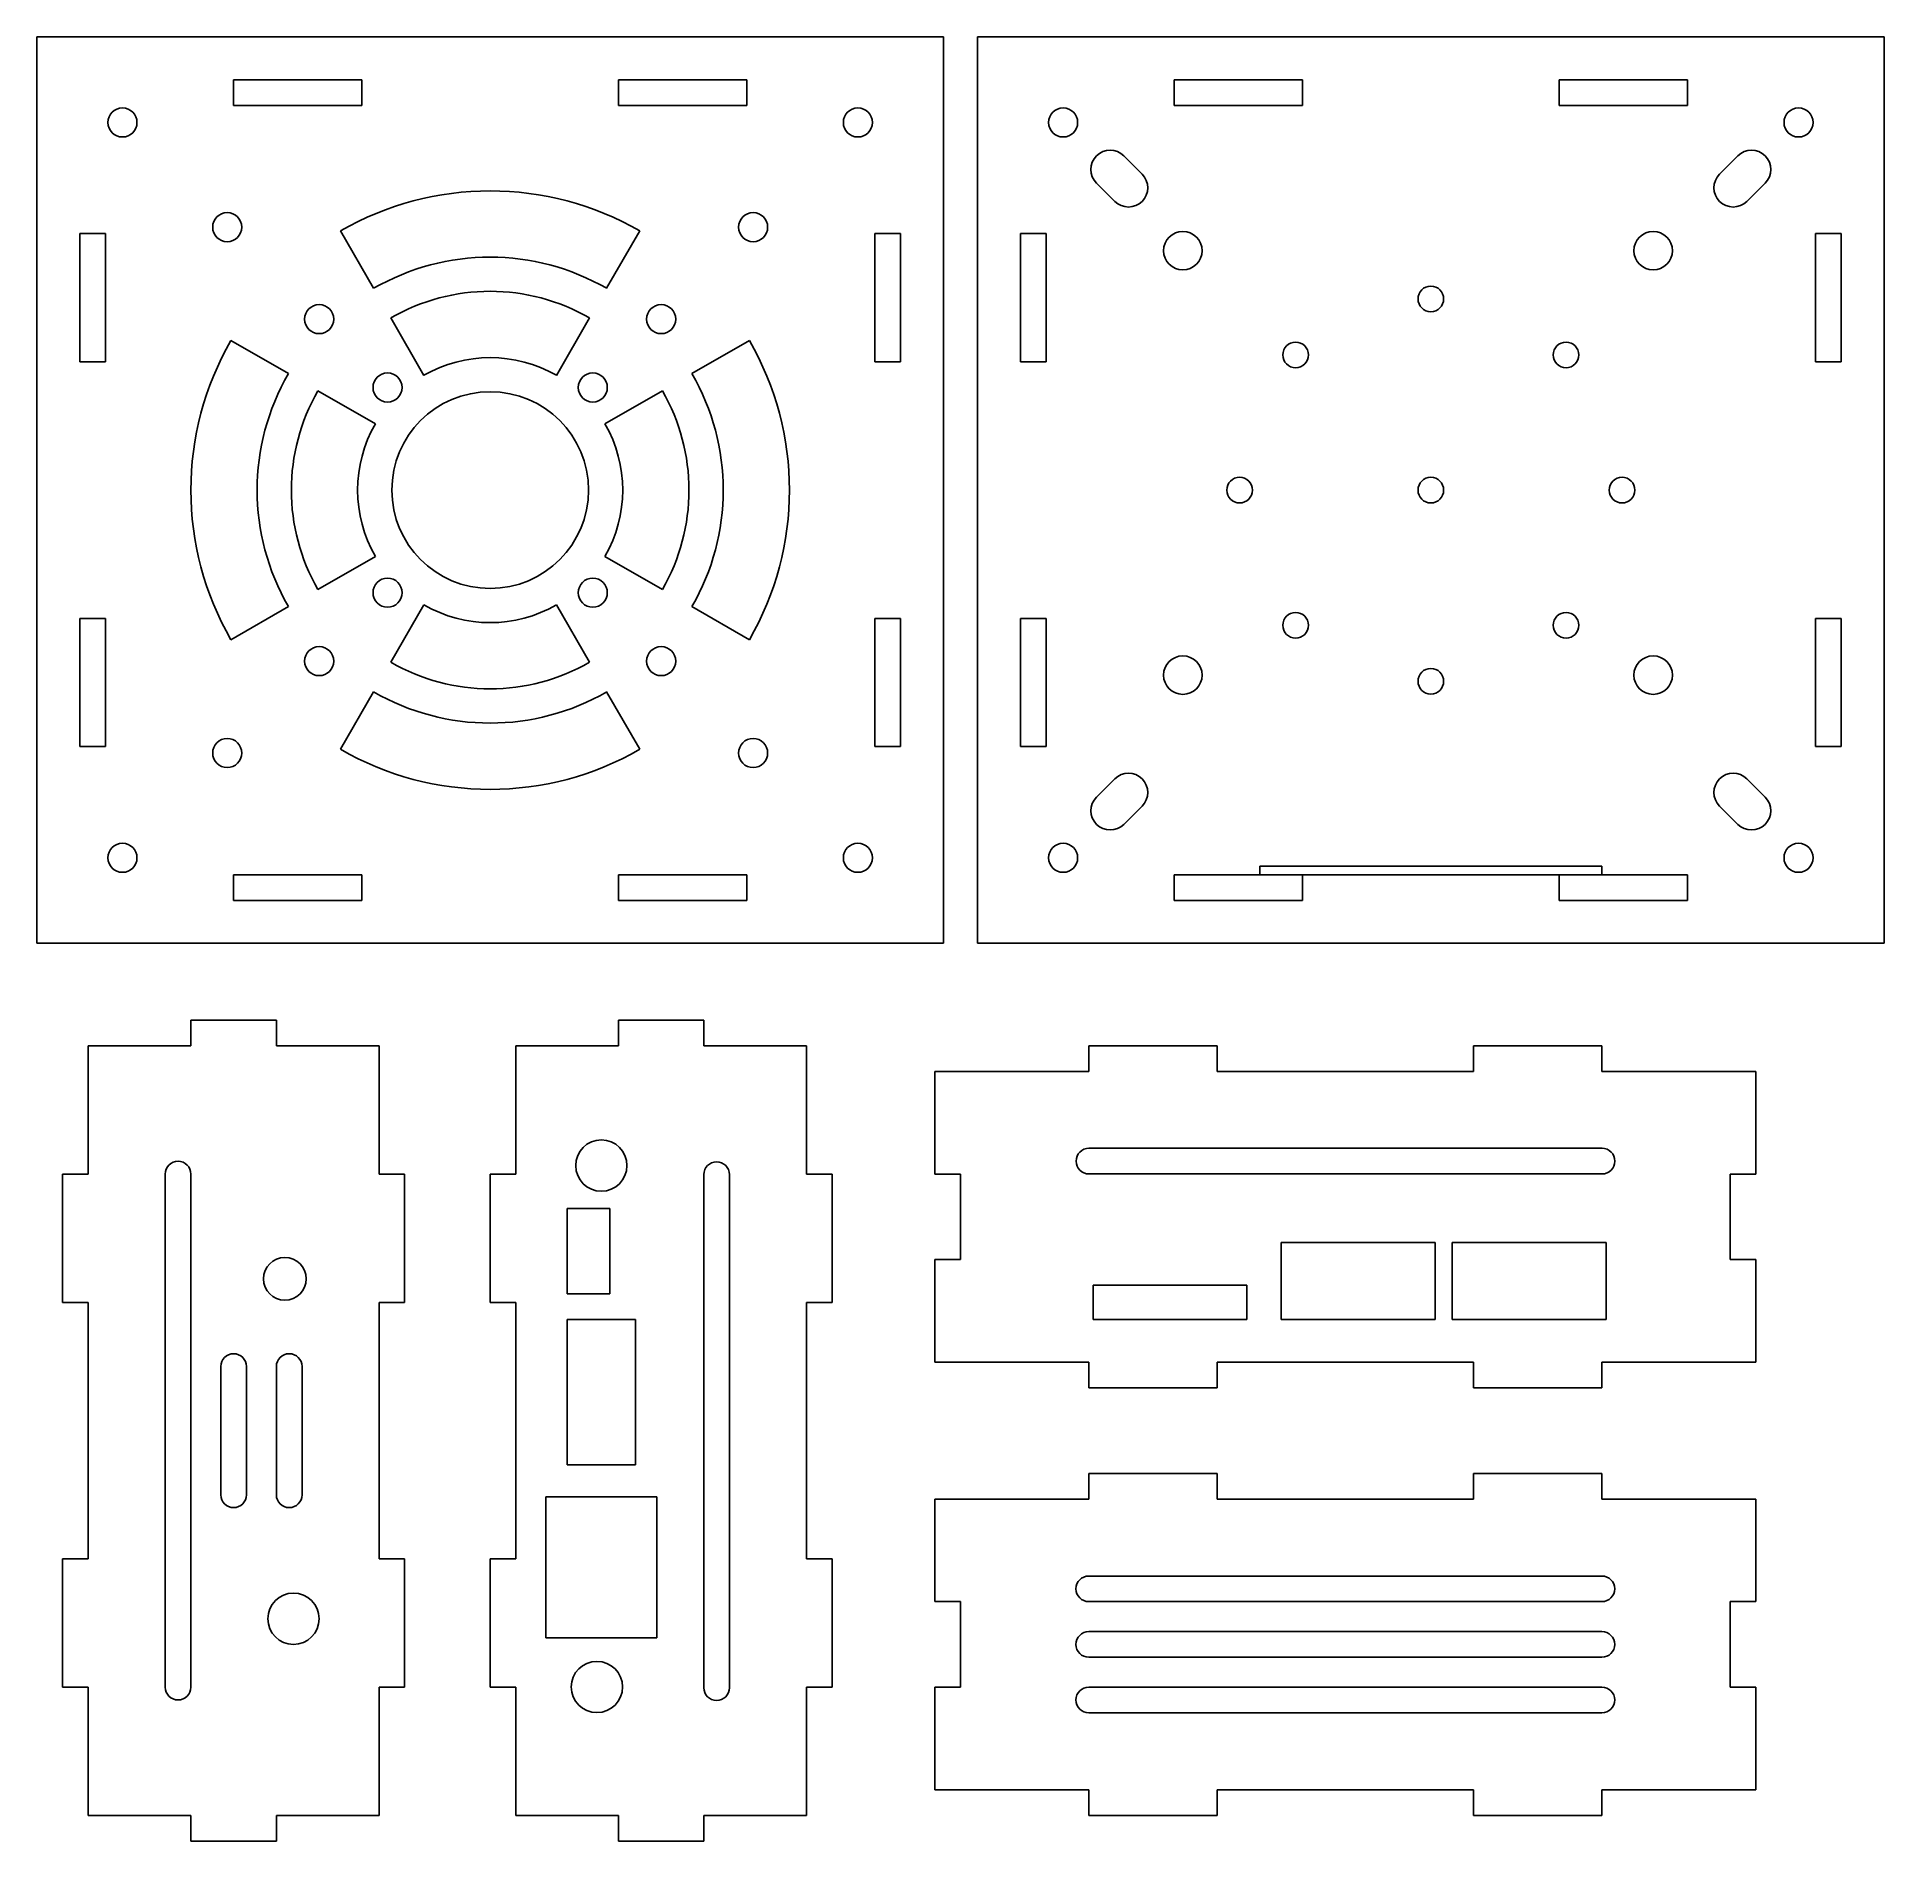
# Model space of a CAD drawing. Header units: millimetres. Extents: x -133 to 83, y -98 to 113.
import ezdxf

# ---------------------------------------------------------------- set-up
doc = ezdxf.new("R2010")
doc.units = ezdxf.units.MM
doc.layers.get('0').update_dxf_attribs({"true_color": 0xffffff})

msp = doc.modelspace()

# ---------------------------------------------------------------- linework, layer by layer
for p, q in [((-27, 113), (-133, 113)), ((-133, 113), (-133, 7)), ((-27, 7), (-27, 113)), ((83, 113), (-23, 113)), ((-23, 113), (-23, 7)), ((83, 7), (83, 113)), ((-95, 108), (-110, 108)), ((-110, 108), (-110, 105)), ((-95, 105), (-95, 108)), ((-50, 108), (-65, 108)), ((-65, 108), (-65, 105)), ((-50, 105), (-50, 108)), ((15, 108), (0, 108)), ((0, 108), (0, 105)), ((15, 105), (15, 108)), ((60, 108), (45, 108)), ((45, 108), (45, 105)), ((60, 105), (60, 108)), ((-110, 105), (-95, 105)), ((-65, 105), (-50, 105)), ((0, 105), (15, 105)), ((45, 105), (60, 105)), ((-5.91, 99.09), (-3.76, 96.95)), ((63.76, 96.95), (65.91, 99.09)), ((-6.95, 93.76), (-9.09, 95.91)), ((69.09, 95.91), (66.95, 93.76)), ((-125, 90), (-128, 90)), ((-128, 90), (-128, 75)), ((-125, 75), (-125, 90)), ((-93.63, 83.6), (-97.5, 90.31)), ((-66.38, 83.6), (-62.5, 90.31)), ((-32, 90), (-35, 90)), ((-35, 90), (-35, 75)), ((-32, 75), (-32, 90)), ((-15, 90), (-18, 90)), ((-18, 90), (-18, 75)), ((-15, 75), (-15, 90)), ((78, 90), (75, 90)), ((75, 90), (75, 75)), ((78, 75), (78, 90)), ((-87.75, 73.42), (-91.63, 80.14)), ((-72.25, 73.42), (-68.38, 80.14)), ((-103.6, 73.62), (-110.31, 77.5)), ((-56.4, 73.62), (-49.69, 77.5)), ((-128, 75), (-125, 75)), ((-35, 75), (-32, 75)), ((-18, 75), (-15, 75)), ((75, 75), (78, 75)), ((-93.42, 67.75), (-100.14, 71.62)), ((-66.58, 67.75), (-59.86, 71.62)), ((-93.42, 52.25), (-100.14, 48.38)), ((-66.58, 52.25), (-59.86, 48.38)), ((-103.6, 46.38), (-110.31, 42.5)), ((-87.75, 46.58), (-91.63, 39.86)), ((-72.25, 46.58), (-68.38, 39.86)), ((-56.4, 46.38), (-49.69, 42.5)), ((-125, 45), (-128, 45)), ((-128, 45), (-128, 30)), ((-125, 30), (-125, 45)), ((-32, 45), (-35, 45)), ((-35, 45), (-35, 30)), ((-32, 30), (-32, 45)), ((-15, 45), (-18, 45)), ((-18, 45), (-18, 30)), ((-15, 30), (-15, 45)), ((78, 45), (75, 45)), ((75, 45), (75, 30)), ((78, 30), (78, 45)), ((-93.63, 36.4), (-97.5, 29.69)), ((-66.38, 36.4), (-62.5, 29.69)), ((-128, 30), (-125, 30)), ((-35, 30), (-32, 30)), ((-18, 30), (-15, 30)), ((75, 30), (78, 30)), ((-6.95, 26.24), (-9.09, 24.09)), ((66.95, 26.24), (69.09, 24.09)), ((-5.91, 20.91), (-3.76, 23.05)), ((65.91, 20.91), (63.76, 23.05)), ((50, 16), (10, 16)), ((10, 16), (10, 15)), ((50, 15), (50, 16)), ((-95, 15), (-110, 15)), ((-110, 15), (-110, 12)), ((-95, 12), (-95, 15)), ((-50, 15), (-65, 15)), ((-65, 15), (-65, 12)), ((-50, 12), (-50, 15)), ((15, 15), (0, 15)), ((0, 15), (0, 12)), ((10, 15), (50, 15)), ((15, 12), (15, 15)), ((60, 15), (45, 15)), ((45, 15), (45, 12)), ((60, 12), (60, 15)), ((-110, 12), (-95, 12)), ((-65, 12), (-50, 12)), ((0, 12), (15, 12)), ((45, 12), (60, 12)), ((-133, 7), (-27, 7)), ((-23, 7), (83, 7)), ((-115, -2), (-105, -2)), ((-115, -5), (-115, -2)), ((-105, -2), (-105, -5)), ((-65, -2), (-55, -2)), ((-65, -5), (-65, -2)), ((-55, -2), (-55, -5)), ((-127, -20), (-127, -5)), ((-127, -5), (-115, -5)), ((-105, -5), (-93, -5)), ((-93, -20), (-93, -5)), ((-77, -20), (-77, -5)), ((-77, -5), (-65, -5)), ((-55, -5), (-43, -5)), ((-43, -20), (-43, -5)), ((5, -5), (-10, -5)), ((-10, -5), (-10, -8)), ((5, -8), (5, -5)), ((50, -5), (35, -5)), ((35, -5), (35, -8)), ((50, -8), (50, -5)), ((-25, -8), (-28, -8)), ((-28, -8), (-28, -20)), ((-10, -8), (-25, -8)), ((35, -8), (5, -8)), ((65, -8), (50, -8)), ((68, -8), (65, -8)), ((68, -20), (68, -8)), ((50.02, -16.98), (-9.98, -16.98)), ((-127, -20), (-130, -20)), ((-130, -20), (-130, -35)), ((-118, -20), (-118, -80)), ((-115, -80), (-115, -20)), ((-90, -20), (-93, -20)), ((-90, -35), (-90, -20)), ((-77, -20), (-80, -20)), ((-80, -20), (-80, -35)), ((-55.02, -20.06), (-55.02, -80.06)), ((-52.02, -80.06), (-52.02, -20.06)), ((-40, -20), (-43, -20)), ((-40, -35), (-40, -20)), ((-25, -20), (-28, -20)), ((-25, -30), (-25, -20)), ((-9.98, -19.98), (50.02, -19.98)), ((65, -20), (65, -30)), ((68, -20), (65, -20)), ((65, -20), (65, -30)), ((-66, -24), (-71, -24)), ((-71, -24), (-71, -34)), ((-66, -34), (-66, -24)), ((30.5, -28), (12.5, -28)), ((12.5, -28), (12.5, -37)), ((30.5, -37), (30.5, -28)), ((50.5, -28), (32.5, -28)), ((32.5, -28), (32.5, -37)), ((50.5, -37), (50.5, -28)), ((-28, -30), (-28, -42)), ((-28, -30), (-25, -30)), ((65, -30), (68, -30)), ((68, -42), (68, -30)), ((-71, -34), (-66, -34)), ((8.5, -33), (-9.5, -33)), ((-9.5, -33), (-9.5, -37)), ((8.5, -37), (8.5, -33)), ((-130, -35), (-127, -35)), ((-127, -65), (-127, -35)), ((-93, -65), (-93, -35)), ((-93, -35), (-90, -35)), ((-80, -35), (-77, -35)), ((-77, -65), (-77, -35)), ((-43, -65), (-43, -35)), ((-43, -35), (-40, -35)), ((-63, -37), (-71, -37)), ((-71, -37), (-71, -54)), ((-63, -54), (-63, -37)), ((-9.5, -37), (8.5, -37)), ((12.5, -37), (30.5, -37)), ((32.5, -37), (50.5, -37)), ((-111.5, -42.5), (-111.5, -57.5)), ((-108.5, -57.5), (-108.5, -42.5)), ((-105, -42.5), (-105, -57.5)), ((-102, -57.5), (-102, -42.5)), ((-28, -42), (-25, -42)), ((-25, -42), (-10, -42)), ((-10, -42), (-10, -45)), ((5, -45), (5, -42)), ((5, -42), (35, -42)), ((35, -42), (35, -45)), ((50, -45), (50, -42)), ((50, -42), (65, -42)), ((65, -42), (68, -42)), ((-10, -45), (5, -45)), ((35, -45), (50, -45)), ((-71, -54), (-63, -54)), ((5, -55), (-10, -55)), ((-10, -55), (-10, -58)), ((5, -58), (5, -55)), ((50, -55), (35, -55)), ((35, -55), (35, -58)), ((50, -58), (50, -55)), ((-71, -57.75), (-73.5, -57.75)), ((-73.5, -57.75), (-73.5, -74.25)), ((-60.5, -57.75), (-71, -57.75)), ((-60.5, -74.25), (-60.5, -57.75)), ((-25, -58), (-28, -58)), ((-28, -58), (-28, -70)), ((-10, -58), (-25, -58)), ((35, -58), (5, -58)), ((65, -58), (50, -58)), ((68, -58), (65, -58)), ((68, -70), (68, -58)), ((-127, -65), (-130, -65)), ((-130, -65), (-130, -80)), ((-90, -65), (-93, -65)), ((-90, -80), (-90, -65)), ((-77, -65), (-80, -65)), ((-80, -65), (-80, -80)), ((-40, -65), (-43, -65)), ((-40, -80), (-40, -65)), ((50, -67), (-10, -67)), ((-25, -70), (-28, -70)), ((-25, -80), (-25, -70)), ((-25, -80), (-25, -70)), ((-10, -70), (50, -70)), ((65, -70), (65, -80)), ((68, -70), (65, -70)), ((65, -70), (65, -80)), ((-73.5, -74.25), (-71, -74.25)), ((-71, -74.25), (-60.5, -74.25)), ((50, -73.5), (-10, -73.5)), ((-10, -76.5), (50, -76.5)), ((-130, -80), (-127, -80)), ((-127, -95), (-127, -80)), ((-93, -95), (-93, -80)), ((-93, -80), (-90, -80)), ((-80, -80), (-77, -80)), ((-77, -95), (-77, -80)), ((-43, -95), (-43, -80)), ((-43, -80), (-40, -80)), ((-28, -80), (-28, -92)), ((-28, -80), (-25, -80)), ((50, -80), (-10, -80)), ((65, -80), (68, -80)), ((68, -92), (68, -80)), ((-10, -83), (50, -83)), ((-28, -92), (-25, -92)), ((-25, -92), (-10, -92)), ((-10, -92), (-10, -95)), ((5, -92), (35, -92)), ((5, -95), (5, -92)), ((35, -92), (35, -95)), ((50, -92), (65, -92)), ((50, -95), (50, -92)), ((65, -92), (68, -92)), ((-115, -95), (-127, -95)), ((-115, -98), (-115, -95)), ((-93, -95), (-105, -95)), ((-105, -95), (-105, -98)), ((-65, -95), (-77, -95)), ((-65, -98), (-65, -95)), ((-43, -95), (-55, -95)), ((-55, -95), (-55, -98)), ((-10, -95), (5, -95)), ((35, -95), (50, -95)), ((-115, -98), (-105, -98)), ((-65, -98), (-55, -98))]:
    msp.add_line(p, q)
for centre, radius in [((-123, 103), 1.7), ((-37, 103), 1.7), ((-13, 103), 1.7), ((73, 103), 1.7), ((-110.75, 90.75), 1.7), ((-49.25, 90.75), 1.7), ((1, 88), 2.25), ((56, 88), 2.25), ((30, 82.36), 1.5), ((-100, 80), 1.7), ((-60, 80), 1.7), ((14.19, 75.81), 1.5), ((45.81, 75.81), 1.5), ((-92, 72), 1.7), ((-68, 72), 1.7), ((-80, 60), 11.5), ((7.64, 60), 1.5), ((30, 60), 1.5), ((52.36, 60), 1.5), ((-92, 48), 1.7), ((-68, 48), 1.7), ((14.19, 44.19), 1.5), ((45.81, 44.19), 1.5), ((-100, 40), 1.7), ((-60, 40), 1.7), ((1, 38.36), 2.25), ((30, 37.64), 1.5), ((56, 38.36), 2.25), ((-110.75, 29.25), 1.7), ((-49.25, 29.25), 1.7), ((-123, 17), 1.7), ((-37, 17), 1.7), ((-13, 17), 1.7), ((73, 17), 1.7), ((-67, -19), 3), ((-104, -32.25), 2.5), ((-103, -72), 3), ((-67.52, -79.98), 3)]:
    msp.add_circle(centre, radius)
for centre, radius, start, end in [((-7.5, 97.5), 2.25, 45, 225), ((67.5, 97.5), 2.25, 315, 135), ((-5.36, 95.36), 2.25, 225, 45), ((65.36, 95.36), 2.25, 135, 315), ((-80, 60), 35, 60, 120), ((-80, 60), 27.25, 60, 120), ((-80, 60), 23.25, 60, 120), ((-80, 60), 35, 150, 210), ((-80, 60), 35, 330, 30), ((-80, 60), 27.25, 150, 210), ((-80, 60), 15.5, 60, 120), ((-80, 60), 27.25, 330, 30), ((-80, 60), 23.25, 150, 210), ((-80, 60), 23.25, 330, 30), ((-80, 60), 15.5, 150, 210), ((-80, 60), 15.5, 330, 30), ((-80, 60), 15.5, 240, 300), ((-80, 60), 23.25, 240, 300), ((-80, 60), 27.25, 240, 300), ((-80, 60), 35, 240, 300), ((-5.36, 24.64), 2.25, 315, 135), ((65.36, 24.64), 2.25, 45, 225), ((-7.5, 22.5), 2.25, 135, 315), ((67.5, 22.5), 2.25, 225, 45), ((-9.98, -18.48), 1.5, 90, 270), ((50.02, -18.48), 1.5, 270, 90), ((-116.5, -20), 1.5, 0, 180), ((-53.52, -20.06), 1.5, 0, 180), ((-110, -42.5), 1.5, 0, 180), ((-103.5, -42.5), 1.5, 0, 180), ((-110, -57.5), 1.5, 180, 0), ((-103.5, -57.5), 1.5, 180, 0), ((-10, -68.5), 1.5, 90, 270), ((50, -68.5), 1.5, 270, 90), ((-10, -75), 1.5, 90, 270), ((50, -75), 1.5, 270, 90), ((-116.5, -80), 1.5, 180, 0), ((-53.52, -80.06), 1.5, 180, 0), ((-10, -81.5), 1.5, 90, 270), ((50, -81.5), 1.5, 270, 90)]:
    msp.add_arc(centre, radius, start, end)

doc.saveas('drawing.dxf')
